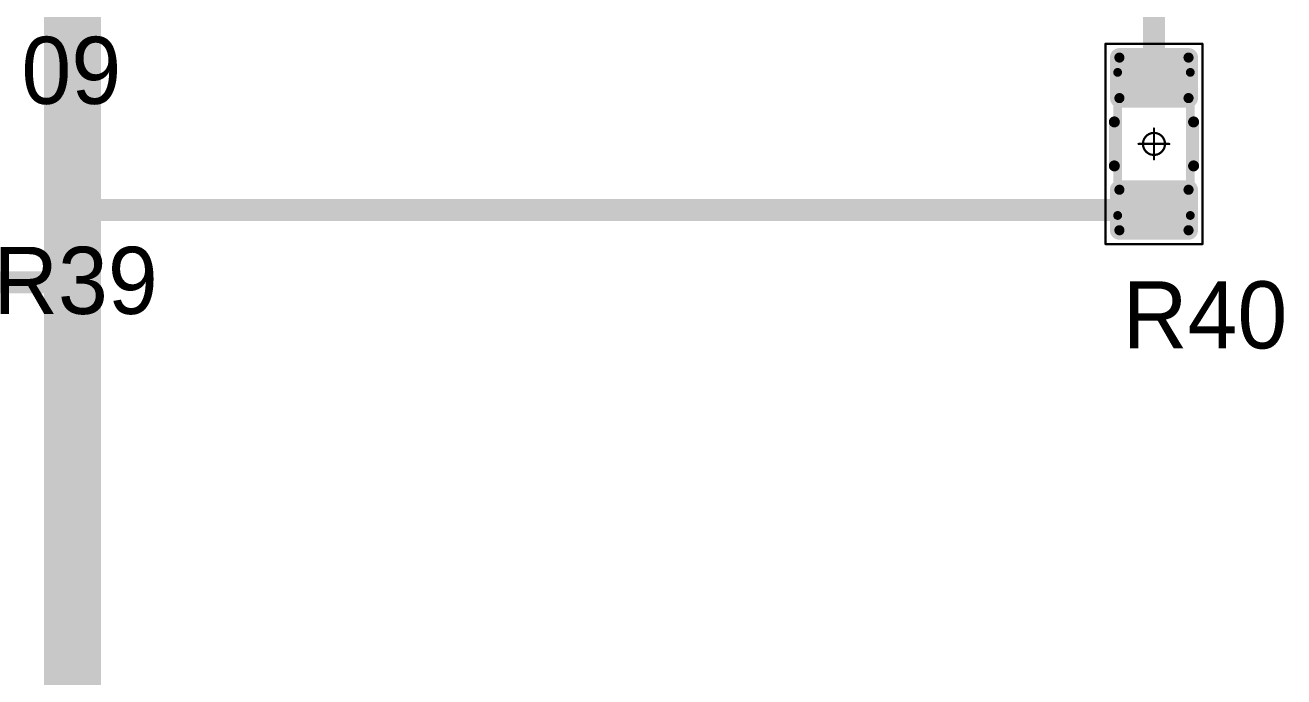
# Model space of a CAD drawing. Header units: millimetres. Extents: x 0 to 1769, y 431 to 1001.
# Drawn here: x 1583.3 to 1611.89, y 507.93 to 522.72 of the extents above; entities that cross this region are included whole.
import ezdxf

# ---------------------------------------------------------------- set-up
doc = ezdxf.new("R2010")
doc.units = ezdxf.units.MM
for name, color, linetype in [('Mechanical13', 56, 'Continuous'), ('Mechanical15', 56, 'Continuous'), ('TopLayer', 1, 'Continuous'), ('TopOverlay', 2, 'Continuous'), ('TopPaste', 8, 'Continuous'), ('TopSolder', 216, 'Continuous')]:
    doc.layers.add(name, color=color, linetype=linetype)

# ---------------------------------------------------------------- blocks, each defined once
blk = doc.blocks.new('RC1206S_149')
at = {"layer": 'Mechanical13', "const_width": 0.2}
for points in [[(-1.625, 0.825), (1.625, 0.825)], [(-1.625, 0.825), (-1.625, -0.825)], [(1.625, 0.825), (1.625, -0.825)], [(-1.625, -0.825), (1.625, -0.825)]]:
    blk.add_lwpolyline(points, dxfattribs=at)
at = {"layer": 'Mechanical13', "const_width": 0.1}
for points in [[(-1.675, 0.825, 1), (-1.575, 0.825, 1)], [(-1.675, 0.825, 1), (-1.575, 0.825, 1)], [(1.575, 0.825, 1), (1.675, 0.825, 1)], [(1.575, 0.825, 1), (1.675, 0.825, 1)], [(-1.675, -0.825, 1), (-1.575, -0.825, 1)], [(-1.675, -0.825, 1), (-1.575, -0.825, 1)], [(1.575, -0.825, 1), (1.675, -0.825, 1)], [(1.575, -0.825, 1), (1.675, -0.825, 1)]]:
    blk.add_lwpolyline(points, format="xyb", close=True, dxfattribs=at)
at = {"layer": 'Mechanical15', "const_width": 0.05}
for points in [[(-2.275, 1.1), (2.275, 1.1)], [(-2.275, 1.1), (-2.275, -1.1)], [(2.275, 1.1), (2.275, -1.1)], [(0, 0.35), (0, -0.35)], [(-0.35, 0), (0.35, 0)], [(-2.275, -1.1), (2.275, -1.1)]]:
    blk.add_lwpolyline(points, dxfattribs=at)
at = {"layer": 'Mechanical15'}
for points, const_width in [([(-2.287, 1.1, 1), (-2.262, 1.1, 1)], 0.025), ([(-2.287, 1.1, 1), (-2.262, 1.1, 1)], 0.025), ([(2.262, 1.1, 1), (2.287, 1.1, 1)], 0.025), ([(2.262, 1.1, 1), (2.287, 1.1, 1)], 0.025), ([(-0.012, 0.35, 1), (0.012, 0.35, 1)], 0.025), ([(-0.362, 0, 1), (-0.337, 0, 1)], 0.025), ([(0.25, 0, 1), (-0.25, 0, 1)], 0.05), ([(-0.262, 0, 1), (-0.238, 0, 1)], 0.025), ([(0.238, 0, 1), (0.262, 0, 1)], 0.025), ([(0.337, 0, 1), (0.362, 0, 1)], 0.025), ([(-0.012, -0.35, 1), (0.012, -0.35, 1)], 0.025), ([(-2.287, -1.1, 1), (-2.262, -1.1, 1)], 0.025), ([(-2.287, -1.1, 1), (-2.262, -1.1, 1)], 0.025), ([(2.262, -1.1, 1), (2.287, -1.1, 1)], 0.025), ([(2.262, -1.1, 1), (2.287, -1.1, 1)], 0.025)]:
    blk.add_lwpolyline(points, format="xyb", close=True, dxfattribs=dict(at, const_width=const_width))
at = {"layer": 'TopLayer', "const_width": 0.115}
for points in [[(-2.018, 0.785, 1), (-1.903, 0.785, 1)], [(-1.098, 0.785, 1), (-0.983, 0.785, 1)], [(0.983, 0.785, 1), (1.098, 0.785, 1)], [(1.903, 0.785, 1), (2.018, 0.785, 1)], [(-2.018, -0.785, 1), (-1.903, -0.785, 1)], [(-1.098, -0.785, 1), (-0.983, -0.785, 1)], [(0.983, -0.785, 1), (1.098, -0.785, 1)], [(1.903, -0.785, 1), (2.018, -0.785, 1)]]:
    blk.add_lwpolyline(points, format="xyb", close=True, dxfattribs=at)
at = {"layer": 'TopLayer'}
for points in [[(-1.96, -0.9), (-1.04, -0.9), (-1.96, 0.9), (-1.04, 0.9)], [(1.04, -0.9), (1.96, -0.9), (1.04, 0.9), (1.96, 0.9)], [(-2.075, -0.785), (-0.925, -0.785), (-2.075, 0.785), (-0.925, 0.785)], [(0.925, -0.785), (2.075, -0.785), (0.925, 0.785), (2.075, 0.785)]]:
    blk.add_solid(points, dxfattribs=at)
at = {"layer": 'TopOverlay', "const_width": 0.25}
for points in [[(-0.5, 0.9), (0.5, 0.9)], [(-0.5, -0.9), (0.5, -0.9)]]:
    blk.add_lwpolyline(points, dxfattribs=at)
at = {"layer": 'TopOverlay', "const_width": 0.125}
for points in [[(-0.562, 0.9, 1), (-0.437, 0.9, 1)], [(0.437, 0.9, 1), (0.562, 0.9, 1)], [(-0.562, -0.9, 1), (-0.437, -0.9, 1)], [(0.437, -0.9, 1), (0.562, -0.9, 1)]]:
    blk.add_lwpolyline(points, format="xyb", close=True, dxfattribs=at)
at = {"layer": 'TopPaste', "const_width": 0.09}
for points in [[(-2.005, 0.785, 1), (-1.915, 0.785, 1)], [(-1.085, 0.785, 1), (-0.995, 0.785, 1)], [(0.995, 0.785, 1), (1.085, 0.785, 1)], [(1.915, 0.785, 1), (2.005, 0.785, 1)], [(-2.005, -0.785, 1), (-1.915, -0.785, 1)], [(-1.085, -0.785, 1), (-0.995, -0.785, 1)], [(0.995, -0.785, 1), (1.085, -0.785, 1)], [(1.915, -0.785, 1), (2.005, -0.785, 1)]]:
    blk.add_lwpolyline(points, format="xyb", close=True, dxfattribs=at)
at = {"layer": 'TopPaste'}
for points in [[(-1.96, -0.875), (-1.04, -0.875), (-1.96, 0.875), (-1.04, 0.875)], [(1.04, -0.875), (1.96, -0.875), (1.04, 0.875), (1.96, 0.875)], [(-2.05, -0.785), (-0.95, -0.785), (-2.05, 0.785), (-0.95, 0.785)], [(0.95, -0.785), (2.05, -0.785), (0.95, 0.785), (2.05, 0.785)]]:
    blk.add_solid(points, dxfattribs=at)
at = {"layer": 'TopSolder', "const_width": 0.215}
for points in [[(-2.068, 0.785, 1), (-1.853, 0.785, 1)], [(-1.148, 0.785, 1), (-0.933, 0.785, 1)], [(0.933, 0.785, 1), (1.148, 0.785, 1)], [(1.853, 0.785, 1), (2.068, 0.785, 1)], [(-2.068, -0.785, 1), (-1.853, -0.785, 1)], [(-1.148, -0.785, 1), (-0.933, -0.785, 1)], [(0.933, -0.785, 1), (1.148, -0.785, 1)], [(1.853, -0.785, 1), (2.068, -0.785, 1)]]:
    blk.add_lwpolyline(points, format="xyb", close=True, dxfattribs=at)
at = {"layer": 'TopSolder'}
for points in [[(-1.96, -1), (-1.04, -1), (-1.96, 1), (-1.04, 1)], [(1.04, -1), (1.96, -1), (1.04, 1), (1.96, 1)], [(-2.175, -0.785), (-0.825, -0.785), (-2.175, 0.785), (-0.825, 0.785)], [(0.825, -0.785), (2.175, -0.785), (0.825, 0.785), (2.175, 0.785)]]:
    blk.add_solid(points, dxfattribs=at)

msp = doc.modelspace()

# ---------------------------------------------------------------- linework, layer by layer
at = {"layer": 'TopLayer'}
for points, const_width in [([(1584.379, 518.455), (1584.379, 544.967)], 1.3), ([(1608.94, 521.528), (1608.94, 527.333)], 0.5), ([(1584.379, 516.852), (1584.379, 518.455)], 1.3), ([(1584.379, 518.455), (1584.451, 518.528)], 0.5), ([(1584.451, 518.528), (1608.94, 518.528)], 0.5), ([(1584.379, 502.945), (1584.379, 516.852)], 1.3), ([(1581.201, 516.888), (1584.343, 516.888)], 0.5), ([(1584.343, 516.888), (1584.379, 516.852)], 0.5)]:
    msp.add_lwpolyline(points, dxfattribs=dict(at, const_width=const_width))
for points, const_width in [([(1608.815, 521.528, 1), (1609.065, 521.528, 1)], 0.25), ([(1584.054, 518.455, 1), (1584.704, 518.455, 1)], 0.65), ([(1584.054, 518.455, 1), (1584.704, 518.455, 1)], 0.65), ([(1584.254, 518.455, 1), (1584.504, 518.455, 1)], 0.25), ([(1584.326, 518.528, 1), (1584.576, 518.528, 1)], 0.25), ([(1584.326, 518.528, 1), (1584.576, 518.528, 1)], 0.25), ([(1608.815, 518.528, 1), (1609.065, 518.528, 1)], 0.25), ([(1584.054, 516.852, 1), (1584.704, 516.852, 1)], 0.65), ([(1584.054, 516.852, 1), (1584.704, 516.852, 1)], 0.65), ([(1584.218, 516.888, 1), (1584.468, 516.888, 1)], 0.25), ([(1584.218, 516.888, 1), (1584.468, 516.888, 1)], 0.25), ([(1584.254, 516.852, 1), (1584.504, 516.852, 1)], 0.25)]:
    msp.add_lwpolyline(points, format="xyb", close=True, dxfattribs=dict(at, const_width=const_width))

# ---------------------------------------------------------------- block references
at = {"rotation": 90}
msp.add_blockref('RC1206S_149', (1608.94, 520.028), dxfattribs=at)

# ---------------------------------------------------------------- texts
at = {"layer": 'TopOverlay'}
for s, p in [('VS109', (1579.368, 520.937)), ('R39', (1582.578, 516.167)), ('R40', (1608.23, 515.384))]:
    msp.add_text(s, height=1.524, dxfattribs=at).set_placement(p)

doc.saveas('drawing.dxf')
